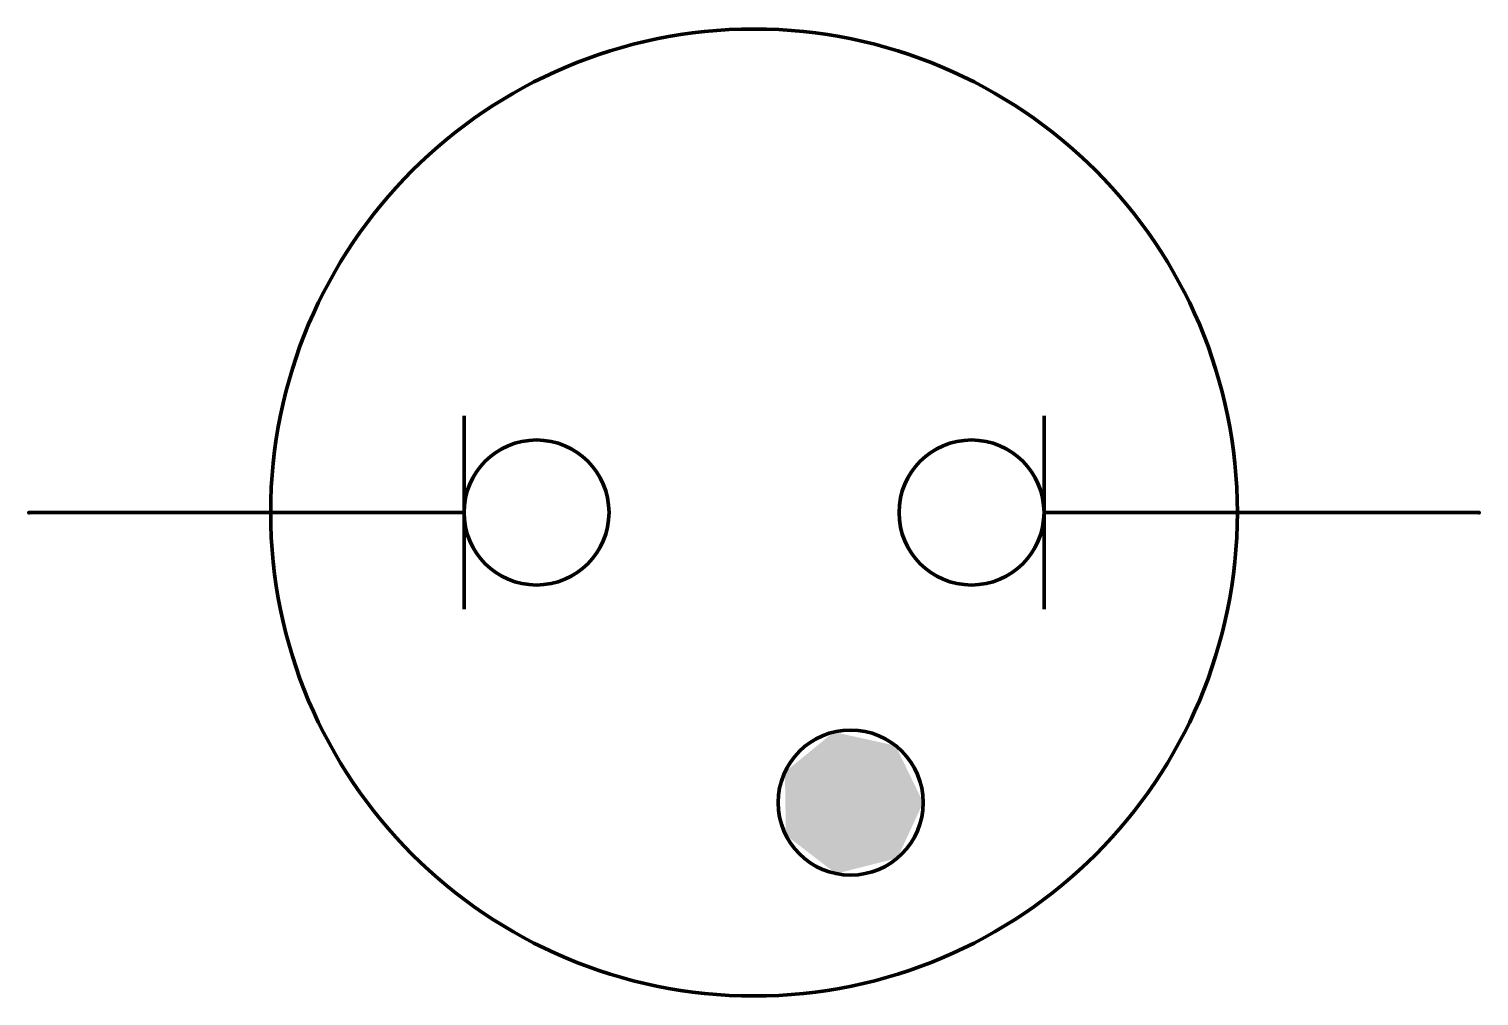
# Model space of a CAD drawing. Header units: millimetres. Extents: x 0 to 15, y -5 to 5.
import ezdxf

# ---------------------------------------------------------------- set-up
doc = ezdxf.new("R2010")
doc.units = ezdxf.units.MM
doc.layers.get('0').update_dxf_attribs({"linetype": 'CONTINUOUS', "lineweight": 0})

msp = doc.modelspace()

# ---------------------------------------------------------------- hatches: boundary and pattern name
at = {"linetype": 'CONTINUOUS', "lineweight": 70}
msp.add_hatch(color=7, dxfattribs=at).paths.add_polyline_path([(9.25, -3), (8.965, -2.412), (8.327, -2.27), (7.82, -2.684), (7.83, -3.337), (8.349, -3.735), (8.983, -3.574)])

# ---------------------------------------------------------------- linework, layer by layer
at = {"color": 7, "linetype": 'CONTINUOUS', "lineweight": 70}
for p, q in [((4.5, -1), (4.5, 1)), ((10.5, -1), (10.5, 1)), ((4.5, 0), (0, 0)), ((15, 0), (10.5, 0))]:
    msp.add_line(p, q, dxfattribs=at)
for centre, radius in [((7.5, 0), 5), ((5.25, 0), 0.75), ((9.75, 0), 0.75), ((8.5, -3), 0.75)]:
    msp.add_circle(centre, radius, dxfattribs=at)
for p in [(0, 0), (15, 0)]:
    msp.add_point(p, dxfattribs=at)

doc.saveas('drawing.dxf')
